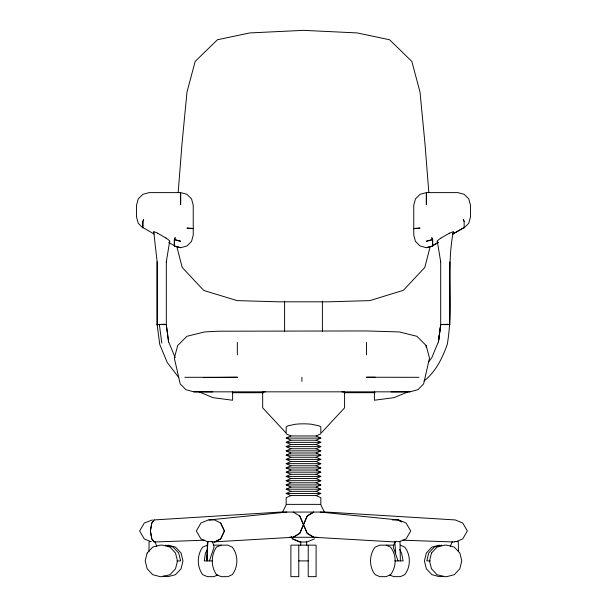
<?xml version="1.0" encoding="UTF-8"?>
<svg xmlns="http://www.w3.org/2000/svg" width="607" height="607" viewBox="0 0 607 607"><rect width="100%" height="100%" fill="white"/><g stroke="black" fill="none" stroke-linecap="round" stroke-linejoin="round"><path stroke-width="0.91" d="M453.209 232.276C446.008 269.349 453.733 307.317 447.268 344.389C442.435 358.092 435.667 371.886 424.02 381.014M174.346 245.676L174.361 239.902L174.361 245.676L168.708 242.421M426.364 193.982L426.364 204.544L426.364 192.624L457.868 192.624L464.165 194.308L468.779 198.906L470.471 205.196L470.471 216.957L468.779 223.247L464.165 227.853L464.143 221.426L463.323 219.643L464.143 221.426M148.927 551.71L149.132 541.603L151.097 541.603M207.26 549.51L207.017 560.898L207.412 541.603L212.139 541.603M207.017 560.898L207.283 554.464M207.548 548.038L207.806 541.603L207.382 547.749M178.185 192.411L182.024 143.586L186.986 92.074L195.166 61.428L217.435 39.766L249.743 32.93L303.5 30.35L357.257 32.93L389.565 39.766L411.834 61.428L420.014 92.074L424.983 143.692L428.815 192.419M440.69 324.608L447.685 324.244L449.825 324.889L449.855 261.89M440.682 324.859L438.421 341.999L440.69 324.593L449.855 324.593M166.31 261.905L169.649 241.449A39.834 1.791 30.8 0 0 165.794 237.914M430.219 246.495L424.779 267.482L403.389 290.305L369.86 300.617L328.706 301.808L278.294 301.808L237.14 300.617L204.832 290.806L203.611 290.305L182.221 267.482L176.781 246.495M400.377 560.898L399.983 541.603L394.861 541.603L393.283 547.112L398.01 560.898M209.385 560.898L214.112 547.112L212.533 541.603M450.333 546.33L452.352 541.603M282.604 512.065L286.329 504.508M207.215 550.071L205.447 553.023L204.263 560.898L212.594 560.898M456.138 541.656L462.731 538.91L467.367 530.973L462.731 523.029L455.311 519.941L326.543 512.065L280.449 512.065L154.11 519.941L151.818 523.029L150.377 530.973L151.803 538.91L154.11 541.998L204.468 540.2M154.11 519.941L151.803 523.029L150.377 530.973L151.818 538.91L154.11 541.998M428.481 362.022L431.805 357.69L438.421 341.718L440.69 324.859L440.69 261.625M321.596 432.556L344.586 407.828L344.586 391.872L341.931 391.894M293.234 537.271L299.744 533.401L307.241 515.935L313.758 512.065L307.248 515.935L299.744 533.401L293.234 537.271L211.835 541.998M441.054 237.997L449.461 233.187M290.897 440.219L286.17 438.095L290.897 435.963L316.103 435.963L320.83 438.095L316.103 440.219L290.897 440.219L286.17 442.351L290.897 444.483L316.103 444.483L320.83 446.608L316.103 448.74L290.897 448.74L286.17 450.872L290.897 452.997L316.103 452.997L320.83 450.872L316.103 448.74M290.897 448.74L286.17 446.608L290.897 444.483M316.103 435.963L320.83 433.83L320.83 426.949L319.13 425.848L311.467 424.232A17.224 3.505 0 0 0 295.533 424.232L287.87 425.848L286.17 426.949L286.17 433.83L290.897 435.963M316.103 452.997L320.83 455.129L316.103 457.261L290.897 457.261L286.17 455.129L290.897 452.997M316.103 444.483L320.83 442.351L316.103 440.219M316.103 457.261L320.83 459.385L316.103 461.517L290.897 461.517L286.17 459.385L290.897 457.261M316.103 461.517L320.83 463.649L316.103 465.774L290.897 465.774L286.17 463.649L290.897 461.517M316.103 465.774L320.83 467.906L316.103 470.038L290.897 470.038L286.17 467.906L290.897 465.774M316.103 470.038L320.83 472.163L316.103 474.295L290.897 474.295L286.17 472.163L290.897 470.038M316.103 474.295L320.83 476.427L316.103 478.551L290.897 478.551L286.17 476.427L290.897 474.295M316.103 478.551L320.83 480.683L316.103 482.815L290.897 482.815L286.17 480.683L290.897 478.551M316.103 482.815L320.83 484.94L316.103 487.072L290.897 487.072L286.17 484.94L290.897 482.815M316.103 487.072L320.83 489.204L316.103 491.336L290.897 491.336L286.17 489.204L290.897 487.072M290.897 495.57L286.17 497.694L286.17 504.371L320.83 504.371L320.83 497.694L316.103 495.57L290.897 495.57L286.17 493.461L290.897 491.336M316.103 495.593L320.83 493.461L316.103 491.336M207.412 545.147L202.685 547.112C196.82 555.268 196.82 566.528 202.685 574.677L207.412 576.65L213.717 576.65L217.655 575.011M221.198 545.147L216.471 547.112C210.864 555.185 210.864 566.612 216.471 574.677L221.198 576.65L227.891 576.65L232.223 574.677C238.407 566.892 238.407 554.904 232.223 547.112L227.891 545.147L213.717 545.147M314.434 538.91L306.998 541.998L300.01 541.998L292.582 538.91L291.193 536.527L292.589 538.91L300.01 541.998M399.474 541.656L406.083 538.91L410.727 530.973L406.083 523.029L398.655 519.941M407.783 391.94L393.913 397.668L374.382 400.241L374.382 391.917M180.651 247.694L174.361 246.002L180.651 247.694L186.948 245.987L191.546 241.374L193.238 235.099L193.238 205.196L191.546 198.906L186.933 194.308L180.636 192.624L149.132 192.624L142.835 194.308L138.221 198.906L136.529 205.196L136.529 216.957L138.221 223.247L142.835 227.853L142.857 221.426L143.677 219.643L142.835 221.426L142.835 227.853M426.364 192.624L420.067 194.308L415.454 198.906L413.762 205.196L413.762 235.099L415.454 241.374L420.052 245.987L426.349 247.694L432.654 246.002L426.349 247.694M391.067 391.887L409.975 391.834L417.851 389.717L423.61 383.973L429.506 358.077L426.129 345.504L416.903 336.293L399.224 331.93L366.499 330.944L218.429 331.21L204.605 331.93L186.926 336.293L177.707 345.504L174.323 358.077L180.226 383.973L185.985 389.717L193.861 391.834L212.761 391.887M439.362 545.147L431.881 547.112L426.364 553.023L424.392 560.898L426.364 568.774L431.881 574.677L439.362 576.65L443.383 576.21M441.721 545.147L434.24 547.112L428.724 553.023L426.759 560.898L430.5 560.898M166.31 324.608L157.145 324.593L164.156 324.206L166.31 324.608L168.579 341.999M209.005 519.941L286.8 512.065M184.862 377.311L237.337 377.235M203.307 377.6L237.337 377.243M418.974 377.311L366.499 377.235M375.043 392.668L344.07 392.721M265.327 391.894L262.672 391.902L262.672 407.828L285.662 432.556M366.499 377.243L375.316 377.235M193.861 391.834L409.975 391.834M232.291 392.721L263.552 392.721M286.17 438.095L320.83 438.095M286.17 442.351L320.83 442.351M286.17 446.608L320.83 446.608M286.17 450.872L320.83 450.872M286.17 455.129L320.83 455.129M286.17 459.385L320.83 459.385M286.17 463.649L320.83 463.649M286.17 467.906L320.83 467.906M286.17 472.163L320.83 472.163M286.17 476.427L320.83 476.427M286.17 480.683L320.83 480.683M286.17 484.94L320.83 484.94M286.17 489.204L320.83 489.204M286.17 493.461L320.83 493.461M152.365 519.941L144.276 523.029L139.625 530.973L144.276 538.91L150.87 541.656M392.334 519.941L397.995 519.941L401.743 521.876L397.98 519.941L320.208 512.065M289.372 537.271L317.628 537.271M454.719 541.603L458.262 541.603L458.467 551.71M395.521 541.998L313.758 537.271L307.241 533.401L299.744 515.935L293.234 512.065M454.635 541.998L402.532 540.2M393.677 545.147L379.899 545.147L375.172 547.112C368.988 554.904 368.988 566.892 375.172 574.677L379.899 576.65L386.196 576.65L390.529 574.677C396.712 566.892 396.712 554.904 390.529 547.112L386.196 545.147M176.895 560.898L180.636 560.898L178.67 553.023L173.154 547.112L165.673 545.147M298.773 560.898L308.227 560.898M394.8 560.898L403.131 560.898L401.553 553.023L399.588 549.327M168.033 545.147L175.514 547.112L181.03 553.023L182.995 560.898L181.03 568.774L175.514 574.677L168.033 576.65L163.177 575.99M199.217 391.94L213.087 397.668L232.618 400.241L232.618 391.917M389.74 575.011L393.677 576.65L400.377 576.65L404.702 574.677C410.893 566.892 410.893 554.904 404.702 547.112L400.377 545.147M207.526 541.656L200.925 538.91L196.296 530.973L200.925 523.029L208.345 519.941L214.658 519.941L220.66 523.029L224.423 530.973L220.675 538.91L214.658 541.998L220.675 538.91L224.423 530.973L220.675 523.029M157.539 233.187L165.946 237.997M142.857 227.526L154.163 234.044M313.758 537.271L307.248 533.401L299.744 515.935M178.693 377.425L167.266 362.561L159.732 344.389L157.145 324.593M320.671 504.508L324.396 512.065M175.195 357.69L168.579 341.718L166.31 324.859L166.31 261.625M155.035 541.603L156.727 546.33M437.351 241.449L440.69 261.905M159.33 324.244L161.811 343.183M153.791 232.276L157.145 261.89L157.175 324.889L157.145 261.89M394.861 541.603L395.65 553.023M180.636 193.982L180.636 204.544L180.636 192.624M426.129 345.504L426.129 347.28M366.499 342.378L366.499 354.792M322.4 301.163L322.4 331.46M308.227 545.147L308.227 576.65L316.103 576.65L316.103 545.147L290.897 545.147L290.897 576.65L298.773 576.65L298.773 545.147M306.649 541.603L306.649 545.116M301.914 377.235L301.914 381.393M300.746 541.603L300.746 545.116M284.6 301.163L284.6 331.46M237.337 342.378L237.337 354.792M437.397 241.427A39.834 1.791 -30.7 0 1 440.879 238.096M449.248 233.316A39.698 1.798 -30.1 0 1 453.285 232.231M153.882 232.329A39.698 1.798 30.2 0 1 157.38 233.088M147.16 553.023L145.194 560.898L147.16 568.774L152.676 574.677L160.157 576.65L162.524 576.65L170.006 574.677L175.514 568.774L177.487 560.898L175.514 553.023L170.006 547.112L162.524 545.147L160.157 545.147L152.676 547.112L147.16 553.023M431.486 553.023L429.513 560.898L431.486 568.774L436.994 574.677L444.476 576.65L446.843 576.65L454.324 574.677L459.84 568.774L461.806 560.898L459.84 553.023L454.324 547.112L446.843 545.147L444.476 545.147L436.994 547.112L431.486 553.023M175.18 237.785L174.361 239.575L180.651 241.267L174.361 239.575L175.18 237.785M438.307 242.421L432.654 245.676L432.639 239.902L432.639 245.676L438.292 242.421M464.143 227.526L452.837 234.044L464.143 227.526M432.654 239.575L426.349 241.267L432.639 239.575L431.82 237.785L432.639 239.575M415.454 228.346L413.762 228.672L420.067 228.111L415.454 228.346M191.546 228.346L186.933 228.111L193.238 228.672L191.546 228.346"/></g></svg>
